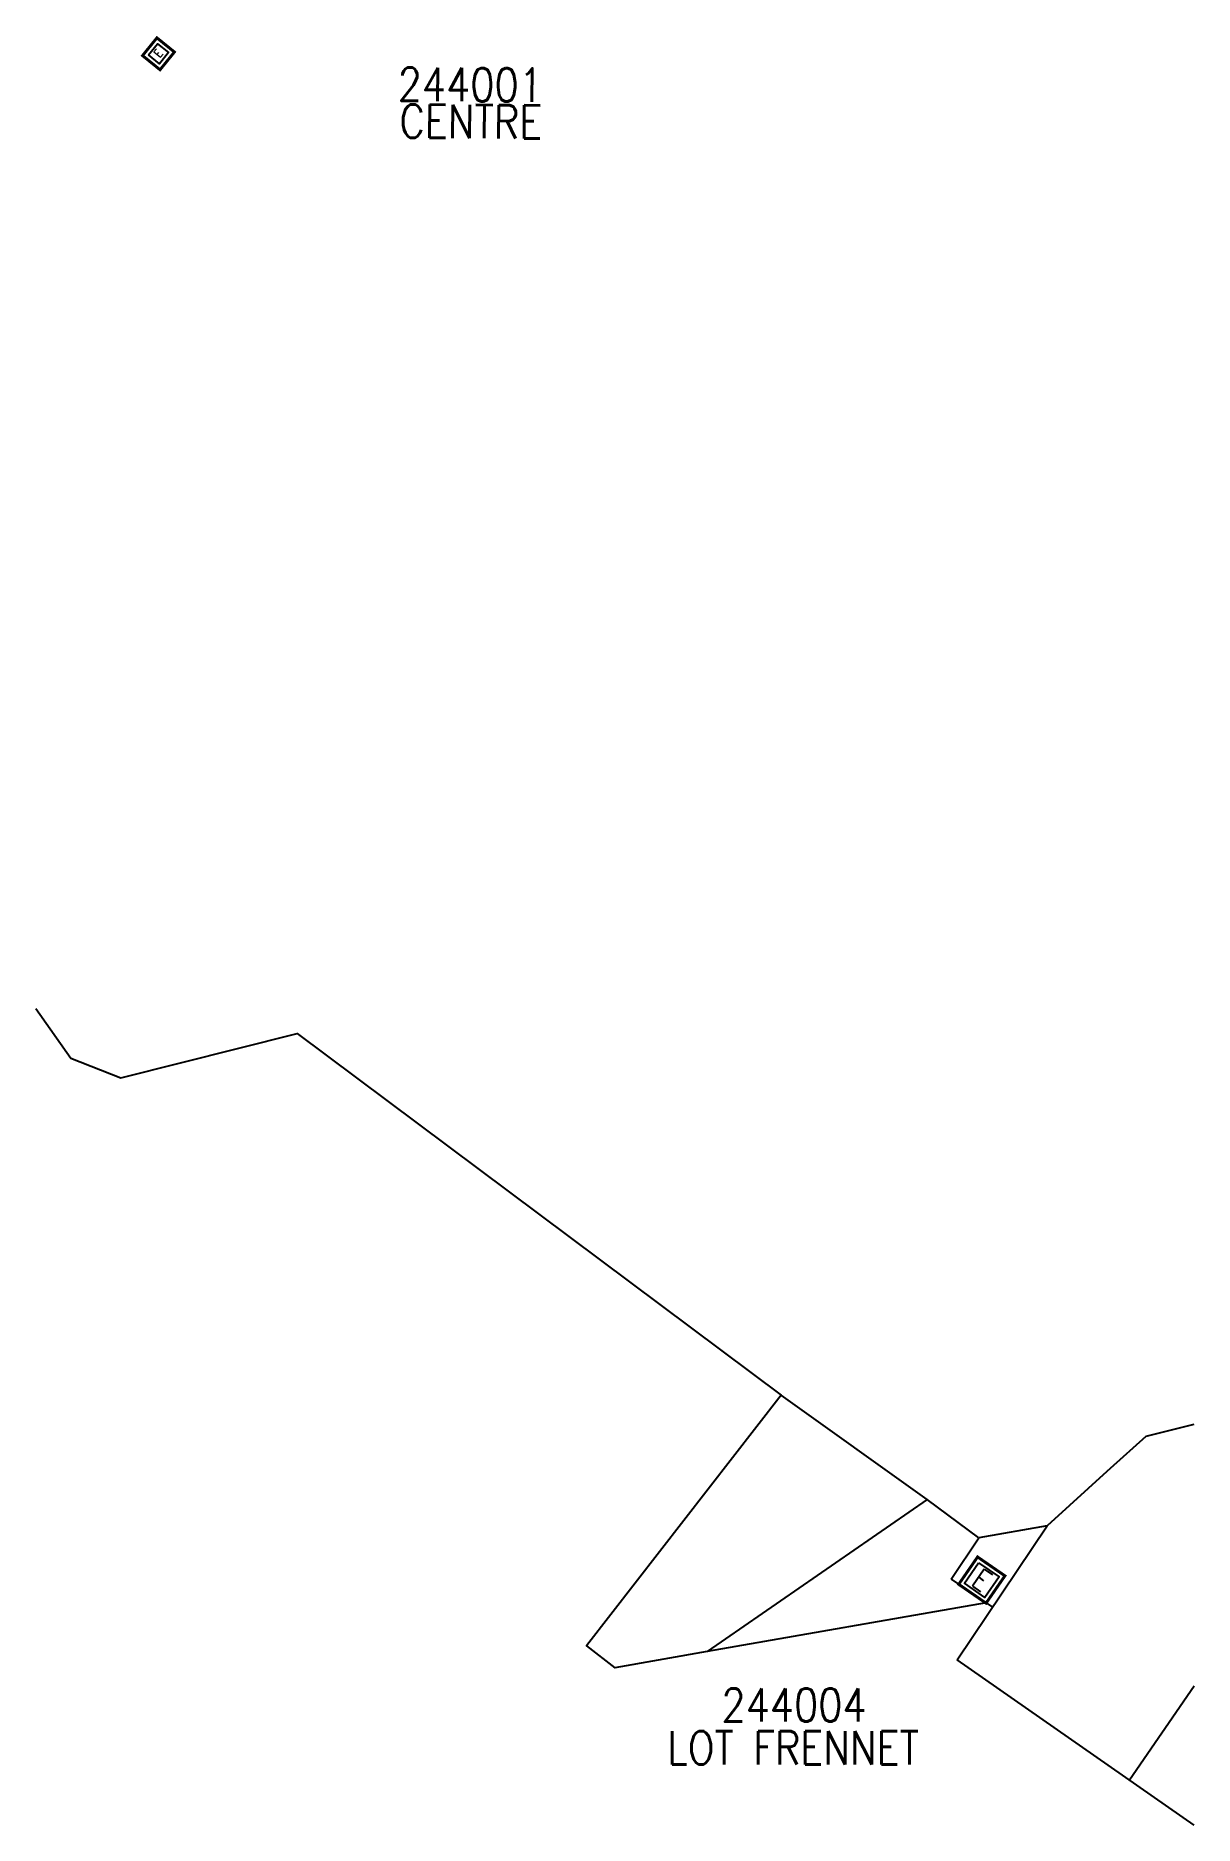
# Model space of a CAD drawing. Header units: millimetres. Extents: x 174613 to 175000, y 112533 to 112749.
# Drawn here: x 174860.6 to 175000, y 112533.2 to 112748.6 of the extents above; entities outside this region: 1.
import ezdxf
from ezdxf.enums import TextEntityAlignment as Align

# ---------------------------------------------------------------- set-up
doc = ezdxf.new("R2010")
doc.units = ezdxf.units.MM
for name, color, linetype in [('M_200', 7, 'CONTINUOUS'), ('W0008', 7, 'CONTINUOUS'), ('W0100', 7, 'CONTINUOUS'), ('W0330', 7, 'CONTINUOUS')]:
    doc.layers.add(name, color=color, linetype=linetype)
doc.styles.add('M_ROMANS', font='ROMANS.shx', dxfattribs={"width": 0.75})
doc.styles.get("Standard").update_dxf_attribs({"font": 'romans.shx', "width": 0.85})

# ---------------------------------------------------------------- blocks, each defined once
blk = doc.blocks.new('*U1')
at = {"layer": 'M_200', "color": 0, "linetype": 'Continuous', "const_width": 0.35, "flags": 128}
blk.add_lwpolyline([(2.75, 2.71), (2.75, 0), (0, 0), (0, 2.71)], close=True, dxfattribs=at)
at = {"layer": 'M_200', "color": 0, "linetype": 'Continuous'}
blk.add_lwpolyline([(0.5, 2.21), (2.25, 2.21), (2.25, 0.5), (0.5, 0.5)], close=True, dxfattribs=at)
at = {"layer": 'M_200', "insert": (1.42, 1.41), "char_height": 1.04, "width": 1.1468, "attachment_point": 5}
blk.add_mtext('E', dxfattribs=at)
at = {"layer": 'M_200', "color": 0, "linetype": 'Continuous', "width": 0.85}
for tag, p in [('NUM', (2, 17.06)), ('NOM', (2, 10.65))]:
    blk.add_attdef(tag, text='', height=4, dxfattribs=at).set_placement(p, align=Align.MIDDLE)
at = {"layer": 'M_200', "color": 0, "linetype": 'Continuous', "style": 'M_ROMANS', "width": 0.75, "flags": 3}
for tag, p in [('DEF_LEG', (1.87, -2.99)), ('DEF_COUP', (1.87, -5.49)), ('DEF_TYPE', (1.87, -7.99))]:
    blk.add_attdef(tag, text='', height=1.2, dxfattribs=at).set_placement(p, align=Align.MIDDLE)
blk = doc.blocks.new('M_200_59')
at = {"layer": 'M_200', "color": 0, "linetype": 'Continuous', "const_width": 0.35, "flags": 128}
blk.add_lwpolyline([(4, 4), (4, 0), (0, 0), (0, 4)], close=True, dxfattribs=at)
at = {"layer": 'M_200', "color": 0, "linetype": 'Continuous'}
blk.add_lwpolyline([(0.5, 3.5), (3.5, 3.5), (3.5, 0.5), (0.5, 0.5)], close=True, dxfattribs=at)
at = {"layer": 'M_200', "insert": (2, 2), "char_height": 2.5, "width": 4, "attachment_point": 5}
blk.add_mtext('E', dxfattribs=at)
at = {"layer": 'M_200', "color": 0, "linetype": 'Continuous', "width": 0.85}
for tag, p in [('NUM', (2, 17.06)), ('NOM', (2, 10.65))]:
    blk.add_attdef(tag, text='', height=4, dxfattribs=at).set_placement(p, align=Align.MIDDLE)
at = {"layer": 'M_200', "color": 0, "linetype": 'Continuous', "style": 'M_ROMANS', "width": 0.75, "flags": 3}
for tag, p in [('DEF_LEG', (1.87, -2.99)), ('DEF_COUP', (1.87, -5.49)), ('DEF_TYPE', (1.87, -7.99))]:
    blk.add_attdef(tag, text='', height=1.2, dxfattribs=at).set_placement(p, align=Align.MIDDLE)

msp = doc.modelspace()

# ---------------------------------------------------------------- linework, layer by layer
at = {"layer": 'W0008', "color": 252, "flags": 128}
for points in [[(174860.55, 112631.54), (174864.78, 112625.53), (174870.78, 112623.17), (174892.02, 112628.53), (174950.29, 112584.99), (174950.29, 112584.99)], [(174967.86, 112572.41), (174950.29, 112584.99)], [(174989.93, 112576.18), (174994.22, 112580.07), (175000, 112581.48)]]:
    msp.add_lwpolyline(points, dxfattribs=at)
at = {"layer": 'W0008', "color": 252}
for points in [[(174989.93, 112576.18), (174982.31, 112569.27)], [(174974.08, 112567.82), (174967.86, 112572.41)], [(174982.31, 112569.27), (174974.08, 112567.82)]]:
    msp.add_lwpolyline(points, dxfattribs=at)
at = {"layer": 'W0100', "color": 252, "flags": 128}
msp.add_lwpolyline([(174973.92, 112565.51), (174977.21, 112563.24), (174974.97, 112559.99), (174971.65, 112562.22), (174973.92, 112565.51)], dxfattribs=at)
at = {"layer": 'W0330', "color": 252, "flags": 128}
for points in [[(174950.29, 112584.99), (174926.86, 112554.8), (174930.25, 112552.18), (174930.25, 112552.18)], [(174971.47, 112553.14), (174982.31, 112569.27)], [(174970.75, 112562.82), (174974.08, 112567.82)], [(174970.73, 112562.84), (174975.73, 112559.48)], [(174974.97, 112559.99), (174941.37, 112554.12), (174930.25, 112552.18)], [(175000, 112533.23), (174971.47, 112553.14)], [(175000, 112549.97), (174992.22, 112538.66)]]:
    msp.add_lwpolyline(points, dxfattribs=at)
at = {"layer": 'W0330', "color": 252}
msp.add_lwpolyline([(174967.86, 112572.41), (174941.37, 112554.12)], dxfattribs=at)

# ---------------------------------------------------------------- block references
at = {"layer": 'M_200'}
ref = msp.add_blockref('*U1', (174875.51, 112744.5), dxfattribs=dict(at, rotation=51.00368717688443))
ref.add_attrib('NUM', '244001', dxfattribs={"color": 0, "linetype": 'Continuous', "height": 4, "rotation": 359.5832, "width": 0.85}).set_placement((174912.86, 112742.71), align=Align.MIDDLE)
ref.add_attrib('NOM', 'CENTRE', dxfattribs={"color": 0, "linetype": 'Continuous', "height": 4, "rotation": 359.5832, "width": 0.85}).set_placement((174912.93, 112738.27), align=Align.MIDDLE)
ref = msp.add_blockref('M_200_59', (174643.93, 112609.92), dxfattribs=dict(at, rotation=13.0528833623314))
ref.add_attrib('NUM', '244501', dxfattribs={"color": 0, "linetype": 'Continuous', "height": 4, "width": 0.85}).set_placement((174627.91, 112623.77), align=Align.MIDDLE)
ref.add_attrib('NOM', 'EXPLOIT AGRI', dxfattribs={"color": 0, "linetype": 'Continuous', "height": 4, "width": 0.85}).set_placement((174627.32, 112618.81), align=Align.MIDDLE)
ref = msp.add_blockref('M_200_59', (174971.65, 112562.22), dxfattribs=dict(at, rotation=325.3976688502006))
ref.add_attrib('NUM', '244004', dxfattribs={"color": 0, "linetype": 'Continuous', "height": 4, "width": 0.85}).set_placement((174951.83, 112547.7), align=Align.MIDDLE)
ref.add_attrib('NOM', 'LOT FRENNET', dxfattribs={"color": 0, "linetype": 'Continuous', "height": 4, "width": 0.85}).set_placement((174951.72, 112542.55), align=Align.MIDDLE)

doc.saveas('drawing.dxf')
